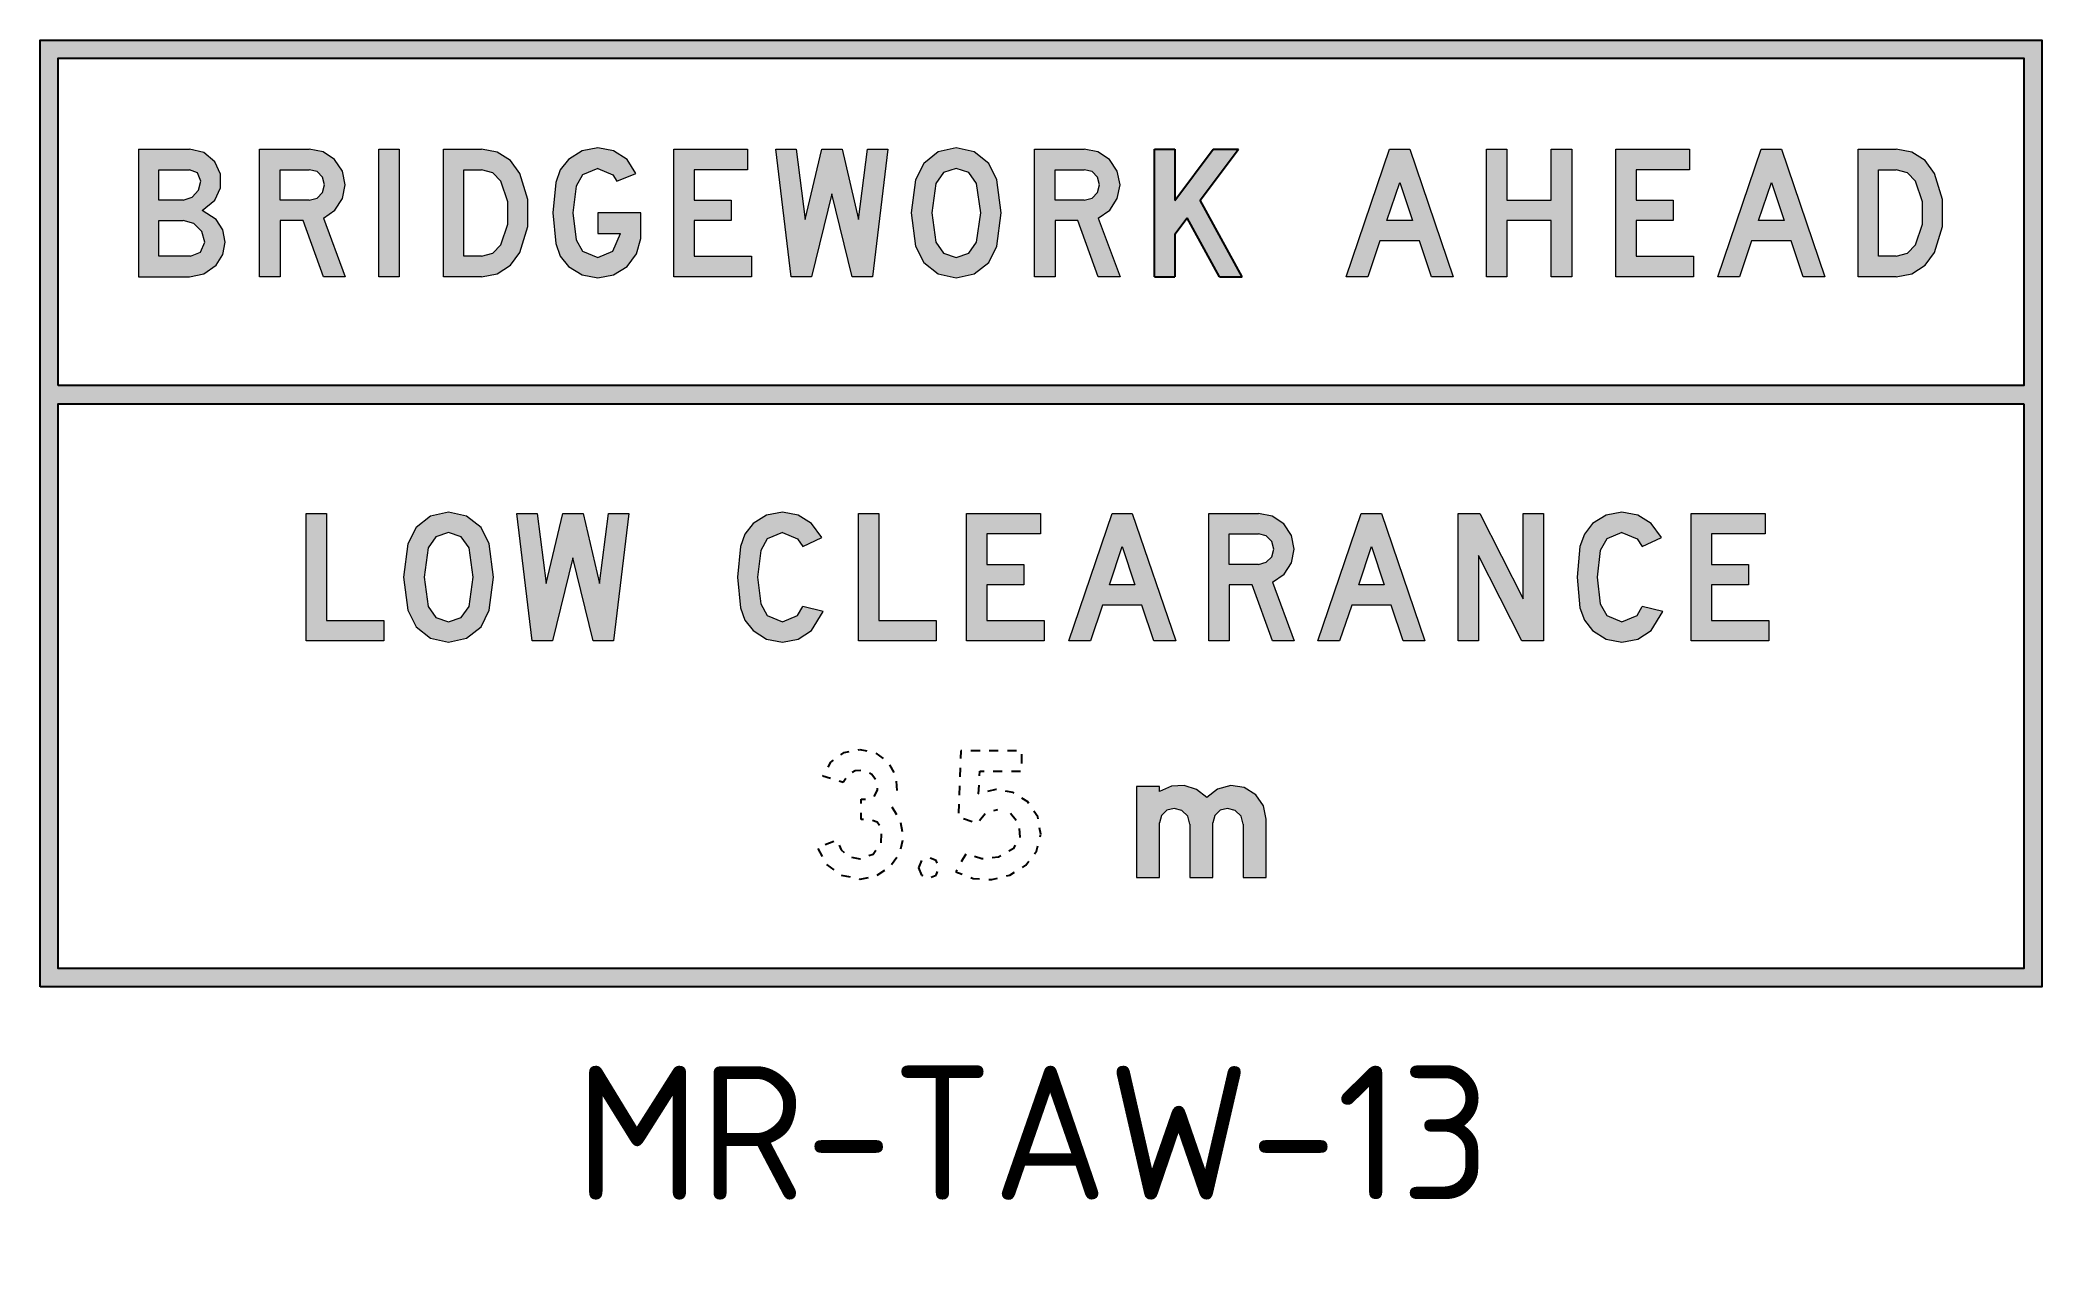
# Model space of a CAD drawing. Extents: x 169.5 to 206.9, y 194.3 to 217.1.
import ezdxf
from ezdxf.enums import TextEntityAlignment as Align

# ---------------------------------------------------------------- set-up
doc = ezdxf.new("R2010")
doc.units = 0
doc.header["$LTSCALE"] = 0.01
doc.layers.add('L18', color=4, linetype='CONTINUOUS')
doc.layers.add('T25', color=1, linetype='CONTINUOUS')
doc.styles.add('iso', font='iso3098b.shx')

msp = doc.modelspace()

# ---------------------------------------------------------------- hatches: boundary and pattern name
at = {"layer": 'L18'}
h = msp.add_hatch(color=256, dxfattribs=at)
h.paths.add_polyline_path([(206.55, 210.289), (206.55, 199.742), (169.83, 199.742), (169.83, 210.289)], flags=16)
h.paths.add_polyline_path([(169.83, 210.63), (169.83, 216.743), (206.55, 216.743), (206.55, 210.63)], flags=16)
h.paths.add_polyline_path([(169.49, 199.402), (169.49, 217.083), (206.89, 217.083), (206.89, 199.402)])
h = msp.add_hatch(color=256, dxfattribs=at)
h.paths.add_polyline_path([(195.128, 213.711), (194.653, 213.711), (194.891, 214.425)], flags=16)
h.paths.add_polyline_path([(193.891, 212.663), (194.7, 215.043), (195.081, 215.043), (195.891, 212.663), (195.486, 212.663), (195.26, 213.33), (194.522, 213.33), (194.296, 212.663)])
h.paths.add_polyline_path([(196.511, 215.043), (196.892, 215.043), (196.892, 214.091), (197.724, 214.091), (197.724, 215.043), (198.105, 215.043), (198.105, 212.663), (197.724, 212.663), (197.724, 213.711), (196.892, 213.711), (196.892, 212.663), (196.511, 212.663)])
h.paths.add_polyline_path([(198.928, 215.043), (200.308, 215.043), (200.308, 214.662), (199.309, 214.662), (199.309, 214.091), (199.998, 214.091), (199.998, 213.711), (199.309, 213.711), (199.309, 213.044), (200.38, 213.044), (200.38, 212.663), (198.928, 212.663)])
h.paths.add_polyline_path([(202.072, 213.711), (201.597, 213.711), (201.835, 214.425)], flags=16)
h.paths.add_polyline_path([(200.835, 212.663), (201.644, 215.043), (202.025, 215.043), (202.835, 212.663), (202.43, 212.663), (202.204, 213.33), (201.466, 213.33), (201.24, 212.663)])
h.paths.add_polyline_path([(175.822, 215.043), (176.202, 215.043), (176.202, 212.663), (175.822, 212.663)])
h.paths.add_polyline_path([(181.329, 215.043), (182.708, 215.043), (182.708, 214.662), (181.71, 214.662), (181.71, 214.091), (182.399, 214.091), (182.399, 213.711), (181.71, 213.711), (181.71, 213.044), (182.78, 213.044), (182.78, 212.663), (181.329, 212.663)])
h.paths.add_polyline_path([(183.236, 215.043), (183.617, 215.043), (183.784, 213.734), (184.093, 215.043), (184.473, 215.043), (184.782, 213.734), (184.949, 215.043), (185.329, 215.043), (185.044, 212.663), (184.663, 212.663), (184.282, 214.211), (183.902, 212.663), (183.521, 212.663)])
h.paths.add_polyline_path([(204.168, 213.044), (203.836, 213.044), (203.836, 214.662), (204.168, 214.662), (204.377, 214.604), (204.525, 214.448), (204.659, 214.059), (204.659, 213.647), (204.525, 213.258), (204.377, 213.102)], flags=16)
h.paths.add_polyline_path([(204.168, 212.663), (203.455, 212.663), (203.455, 215.043), (204.168, 215.043), (204.458, 214.988), (204.708, 214.831), (204.882, 214.59), (205.031, 214.107), (205.031, 213.6), (204.882, 213.116), (204.708, 212.877), (204.458, 212.718)])
h.paths.add_polyline_path([(172.304, 213.044), (171.709, 213.044), (171.709, 213.711), (172.162, 213.711), (172.365, 213.657), (172.512, 213.509), (172.566, 213.306), (172.489, 213.12)], flags=16)
h.paths.add_polyline_path([(172.162, 214.091), (171.709, 214.091), (171.709, 214.662), (172.28, 214.662), (172.432, 214.6), (172.494, 214.448), (172.45, 214.277), (172.33, 214.147)], flags=16)
h.paths.add_polyline_path([(171.329, 215.043), (171.329, 212.663), (172.28, 212.663), (172.552, 212.719), (172.78, 212.877), (172.907, 213.076), (172.951, 213.306), (172.907, 213.537), (172.78, 213.734), (172.518, 213.901), (172.755, 214.091), (172.86, 214.321), (172.86, 214.575), (172.755, 214.806), (172.547, 214.98), (172.28, 215.043)])
h.paths.add_polyline_path([(174.521, 214.091), (173.975, 214.091), (173.975, 214.662), (174.521, 214.662), (174.665, 214.625), (174.77, 214.52), (174.807, 214.376), (174.77, 214.234), (174.665, 214.129)], flags=16)
h.paths.add_polyline_path([(174.784, 213.758), (175.188, 212.663), (174.784, 212.663), (174.403, 213.711), (173.975, 213.711), (173.975, 212.663), (173.593, 212.663), (173.593, 215.043), (174.521, 215.043), (174.777, 214.994), (174.994, 214.849), (175.139, 214.632), (175.188, 214.376), (175.139, 214.122), (174.996, 213.906)])
h.paths.add_polyline_path([(177.74, 213.044), (177.406, 213.044), (177.406, 214.662), (177.74, 214.662), (177.947, 214.604), (178.096, 214.448), (178.229, 214.059), (178.229, 213.647), (178.096, 213.258), (177.947, 213.102)], flags=16)
h.paths.add_polyline_path([(177.74, 212.663), (177.026, 212.663), (177.026, 215.043), (177.74, 215.043), (178.03, 214.988), (178.28, 214.831), (178.452, 214.59), (178.603, 214.107), (178.603, 213.6), (178.452, 213.116), (178.28, 212.877), (178.03, 212.718)])
h.paths.add_polyline_path([(179.908, 215.067), (179.615, 215.012), (179.361, 214.853), (179.209, 214.657), (179.124, 214.425), (179.07, 213.853), (179.124, 213.281), (179.209, 213.049), (179.361, 212.853), (179.615, 212.695), (179.908, 212.639), (180.202, 212.695), (180.456, 212.853), (180.634, 213.092), (180.717, 213.377), (180.717, 213.853), (179.908, 213.853), (179.908, 213.472), (180.337, 213.472), (180.194, 213.139), (179.908, 213.02), (179.623, 213.139), (179.505, 213.353), (179.445, 213.853), (179.505, 214.353), (179.623, 214.567), (179.908, 214.686), (180.194, 214.567), (180.265, 214.448), (180.622, 214.59), (180.456, 214.853), (180.202, 215.012)])
h.paths.add_polyline_path([(186.606, 214.686), (186.369, 214.607), (186.225, 214.401), (186.148, 213.853), (186.225, 213.306), (186.369, 213.101), (186.606, 213.02), (186.844, 213.101), (186.986, 213.306), (187.063, 213.853), (186.986, 214.401), (186.844, 214.607)], flags=16)
h.paths.add_polyline_path([(186.606, 215.067), (186.269, 214.992), (185.999, 214.78), (185.844, 214.472), (185.767, 213.853), (185.844, 213.234), (185.999, 212.927), (186.269, 212.714), (186.606, 212.639), (186.942, 212.714), (187.214, 212.927), (187.367, 213.234), (187.444, 213.853), (187.367, 214.472), (187.214, 214.78), (186.942, 214.992)])
h.paths.add_polyline_path([(188.999, 214.091), (188.452, 214.091), (188.452, 214.662), (188.999, 214.662), (189.143, 214.625), (189.248, 214.52), (189.285, 214.376), (189.248, 214.234), (189.143, 214.129)], flags=16)
h.paths.add_polyline_path([(189.261, 213.758), (189.666, 212.663), (189.261, 212.663), (188.88, 213.711), (188.452, 213.711), (188.452, 212.663), (188.071, 212.663), (188.071, 215.043), (188.999, 215.043), (189.254, 214.994), (189.471, 214.849), (189.616, 214.632), (189.666, 214.376), (189.616, 214.122), (189.474, 213.906)])
h.paths.add_polyline_path([(190.689, 213.459), (190.689, 212.663), (190.308, 212.663), (190.308, 215.042), (190.689, 215.042), (190.689, 214.089), (191.404, 215.042), (191.877, 215.042), (191.163, 214.091), (191.95, 212.663), (191.526, 212.663), (190.919, 213.765)])
h = msp.add_hatch(color=256, dxfattribs=at)
h.paths.add_polyline_path([(200.338, 208.243), (201.718, 208.243), (201.718, 207.861), (200.718, 207.861), (200.718, 207.29), (201.408, 207.29), (201.408, 206.91), (200.718, 206.91), (200.718, 206.243), (201.79, 206.243), (201.79, 205.862), (200.338, 205.862)])
h.paths.add_polyline_path([(195.983, 208.243), (196.388, 208.243), (197.197, 206.648), (197.197, 208.243), (197.576, 208.243), (197.576, 205.862), (197.173, 205.862), (196.364, 207.457), (196.364, 205.862), (195.983, 205.862)])
h.paths.add_polyline_path([(174.459, 208.243), (174.839, 208.243), (174.839, 206.243), (175.91, 206.243), (175.91, 205.862), (174.459, 205.862)])
h.paths.add_polyline_path([(178.398, 208.243), (178.78, 208.243), (178.945, 206.934), (179.255, 208.243), (179.636, 208.243), (179.945, 206.934), (180.112, 208.243), (180.492, 208.243), (180.206, 205.862), (179.826, 205.862), (179.445, 207.41), (179.064, 205.862), (178.684, 205.862)])
h.paths.add_polyline_path([(184.779, 208.243), (185.159, 208.243), (185.159, 206.243), (186.23, 206.243), (186.23, 205.862), (184.779, 205.862)])
h.paths.add_polyline_path([(186.801, 208.243), (188.18, 208.243), (188.18, 207.861), (187.18, 207.861), (187.18, 207.29), (187.871, 207.29), (187.871, 206.91), (187.18, 206.91), (187.18, 206.243), (188.252, 206.243), (188.252, 205.862), (186.801, 205.862)])
h.paths.add_polyline_path([(189.945, 206.91), (189.468, 206.91), (189.707, 207.624)], flags=16)
h.paths.add_polyline_path([(188.708, 205.862), (189.517, 208.243), (189.896, 208.243), (190.706, 205.862), (190.301, 205.862), (190.076, 206.529), (189.337, 206.529), (189.112, 205.862)])
h.paths.add_polyline_path([(194.601, 206.91), (194.126, 206.91), (194.363, 207.624)], flags=16)
h.paths.add_polyline_path([(193.364, 205.862), (194.173, 208.243), (194.554, 208.243), (195.362, 205.862), (194.958, 205.862), (194.732, 206.529), (193.995, 206.529), (193.768, 205.862)])
h.paths.add_polyline_path([(199.043, 208.266), (198.75, 208.211), (198.496, 208.052), (198.343, 207.856), (198.259, 207.624), (198.205, 207.052), (198.259, 206.481), (198.343, 206.249), (198.496, 206.053), (198.75, 205.894), (199.043, 205.839), (199.337, 205.894), (199.591, 206.053), (199.805, 206.41), (199.424, 206.506), (199.329, 206.338), (199.043, 206.22), (198.758, 206.338), (198.638, 206.552), (198.58, 207.052), (198.638, 207.552), (198.758, 207.766), (199.043, 207.885), (199.329, 207.766), (199.424, 207.624), (199.78, 207.79), (199.591, 208.052), (199.337, 208.211)])
h.paths.add_polyline_path([(177.123, 207.885), (176.885, 207.806), (176.742, 207.601), (176.664, 207.052), (176.742, 206.506), (176.885, 206.3), (177.123, 206.22), (177.36, 206.3), (177.504, 206.506), (177.581, 207.052), (177.504, 207.601), (177.36, 207.806)], flags=16)
h.paths.add_polyline_path([(177.123, 208.266), (176.786, 208.192), (176.515, 207.979), (176.362, 207.671), (176.283, 207.052), (176.362, 206.434), (176.515, 206.126), (176.786, 205.913), (177.123, 205.839), (177.458, 205.913), (177.73, 206.126), (177.883, 206.434), (177.962, 207.052), (177.883, 207.671), (177.73, 207.979), (177.458, 208.192)])
h.paths.add_polyline_path([(183.358, 208.266), (183.064, 208.211), (182.812, 208.052), (182.658, 207.856), (182.574, 207.624), (182.52, 207.052), (182.574, 206.481), (182.658, 206.249), (182.812, 206.053), (183.064, 205.894), (183.358, 205.839), (183.652, 205.894), (183.905, 206.053), (184.121, 206.41), (183.739, 206.506), (183.644, 206.338), (183.358, 206.22), (183.072, 206.338), (182.954, 206.552), (182.896, 207.052), (182.954, 207.552), (183.072, 207.766), (183.358, 207.885), (183.644, 207.766), (183.739, 207.624), (184.096, 207.79), (183.905, 208.052), (183.652, 208.211)])
h.paths.add_polyline_path([(192.255, 207.29), (191.707, 207.29), (191.707, 207.861), (192.255, 207.861), (192.397, 207.824), (192.502, 207.719), (192.539, 207.576), (192.502, 207.433), (192.397, 207.329)], flags=16)
h.paths.add_polyline_path([(192.516, 206.957), (192.92, 205.862), (192.516, 205.862), (192.136, 206.91), (191.707, 206.91), (191.707, 205.862), (191.327, 205.862), (191.327, 208.243), (192.255, 208.243), (192.51, 208.193), (192.727, 208.048), (192.871, 207.831), (192.92, 207.576), (192.871, 207.322), (192.73, 207.105)])
h = msp.add_hatch(color=256, dxfattribs=at)
h.paths.add_polyline_path([(191.967, 202.439), (191.967, 201.442), (192.397, 201.442), (192.397, 202.53), (192.347, 202.78), (192.202, 202.989), (191.985, 203.123), (191.734, 203.161), (191.488, 203.095), (191.288, 202.938), (191.097, 203.086), (190.867, 203.158), (190.626, 203.146), (190.404, 203.051), (190.404, 203.142), (189.974, 203.142), (189.974, 201.442), (190.404, 201.442), (190.404, 202.462), (190.44, 202.598), (190.54, 202.698), (190.676, 202.734), (190.824, 202.695), (190.931, 202.587), (190.97, 202.439), (190.97, 201.442), (191.401, 201.442), (191.401, 202.462), (191.437, 202.598), (191.536, 202.698), (191.673, 202.734), (191.82, 202.695), (191.928, 202.587)])
h.paths.add_polyline_path([(190.718, 194.918), (191.653, 194.918), (191.653, 194.281), (190.718, 194.281)], flags=9)

# ---------------------------------------------------------------- linework, layer by layer
for p, q in [((190.308, 212.663), (190.308, 215.042)), ((190.308, 215.042), (190.689, 215.042)), ((190.689, 215.042), (190.689, 214.089)), ((190.689, 214.089), (191.404, 215.042)), ((191.163, 214.091), (191.877, 215.042)), ((191.404, 215.042), (191.877, 215.042)), ((191.95, 212.663), (191.163, 214.091)), ((190.689, 213.459), (190.919, 213.765)), ((191.526, 212.663), (190.919, 213.765)), ((190.689, 213.459), (190.689, 212.663)), ((190.308, 212.663), (190.689, 212.663)), ((191.526, 212.663), (191.95, 212.663))]:
    msp.add_line(p, q, dxfattribs=at)
for points in [[(169.49, 199.402), (169.49, 217.083), (206.89, 217.083), (206.89, 199.402)], [(169.83, 210.63), (169.83, 216.743), (206.55, 216.743), (206.55, 210.63)], [(206.55, 210.289), (206.55, 199.742), (169.83, 199.742), (169.83, 210.289)]]:
    msp.add_lwpolyline(points, close=True, dxfattribs=at)
at = {"layer": 'L18', "lineweight": 0}
for points in [[(179.908, 215.067), (179.615, 215.012), (179.361, 214.853), (179.209, 214.657), (179.124, 214.425), (179.07, 213.853), (179.124, 213.281), (179.209, 213.049), (179.361, 212.853), (179.615, 212.695), (179.908, 212.639), (180.202, 212.695), (180.456, 212.853), (180.634, 213.092), (180.717, 213.377), (180.717, 213.853), (179.908, 213.853), (179.908, 213.472), (180.337, 213.472)], [(180.456, 214.853), (180.202, 215.012), (179.908, 215.067)], [(186.606, 215.067), (186.269, 214.992), (185.999, 214.78), (185.844, 214.472)], [(187.367, 214.472), (187.214, 214.78), (186.942, 214.992), (186.606, 215.067)], [(171.329, 215.043), (172.28, 215.043)], [(171.329, 215.043), (171.329, 212.663), (172.28, 212.663), (172.552, 212.719), (172.78, 212.877), (172.907, 213.076), (172.951, 213.306), (172.907, 213.537), (172.78, 213.734), (172.518, 213.901)], [(172.755, 214.806), (172.547, 214.98), (172.28, 215.043)], [(172.755, 214.091), (172.86, 214.321), (172.86, 214.575), (172.755, 214.806)], [(173.593, 215.043), (174.521, 215.043)], [(174.784, 213.758), (175.188, 212.663), (174.784, 212.663), (174.403, 213.711), (173.975, 213.711), (173.975, 212.663), (173.593, 212.663), (173.593, 215.043)], [(175.188, 214.376), (175.139, 214.632), (174.994, 214.849), (174.777, 214.994), (174.521, 215.043)], [(175.822, 215.043), (176.202, 215.043), (176.202, 212.663), (175.822, 212.663), (175.822, 215.043), (175.822, 215.043)], [(177.026, 215.043), (177.74, 215.043)], [(177.74, 212.663), (177.026, 212.663), (177.026, 215.043)], [(178.452, 214.59), (178.28, 214.831), (178.03, 214.988), (177.74, 215.043)], [(179.908, 214.686), (179.623, 214.567), (179.505, 214.353), (179.445, 213.853), (179.505, 213.353), (179.623, 213.139), (179.908, 213.02), (180.194, 213.139), (180.337, 213.472)], [(179.908, 214.686), (180.194, 214.567), (180.265, 214.448), (180.622, 214.59)], [(180.622, 214.59), (180.456, 214.853)], [(181.329, 215.043), (182.708, 215.043), (182.708, 214.662), (181.71, 214.662), (181.71, 214.091), (182.399, 214.091), (182.399, 213.711), (181.71, 213.711), (181.71, 213.044), (182.78, 213.044), (182.78, 212.663), (181.329, 212.663), (181.329, 215.043), (181.329, 215.043)], [(183.236, 215.043), (183.617, 215.043), (183.784, 213.734), (184.093, 215.043), (184.473, 215.043), (184.782, 213.734), (184.949, 215.043), (185.329, 215.043), (185.044, 212.663), (184.663, 212.663), (184.282, 214.211), (183.902, 212.663), (183.521, 212.663), (183.236, 215.043), (183.236, 215.043)], [(186.606, 214.686), (186.369, 214.607), (186.225, 214.401)], [(186.986, 214.401), (186.844, 214.607), (186.606, 214.686)], [(188.071, 215.043), (188.999, 215.043)], [(189.261, 213.758), (189.666, 212.663), (189.261, 212.663), (188.88, 213.711), (188.452, 213.711), (188.452, 212.663), (188.071, 212.663), (188.071, 215.043)], [(189.666, 214.376), (189.616, 214.632), (189.471, 214.849), (189.254, 214.994), (188.999, 215.043)], [(193.891, 212.663), (194.7, 215.043), (195.081, 215.043), (195.891, 212.663), (195.486, 212.663), (195.26, 213.33), (194.522, 213.33), (194.296, 212.663), (193.891, 212.663), (193.891, 212.663)], [(196.511, 215.043), (196.892, 215.043), (196.892, 214.091), (197.724, 214.091), (197.724, 215.043), (198.105, 215.043), (198.105, 212.663), (197.724, 212.663), (197.724, 213.711), (196.892, 213.711), (196.892, 212.663), (196.511, 212.663), (196.511, 215.043), (196.511, 215.043)], [(198.928, 215.043), (200.308, 215.043), (200.308, 214.662), (199.309, 214.662), (199.309, 214.091), (199.998, 214.091), (199.998, 213.711), (199.309, 213.711), (199.309, 213.044), (200.38, 213.044), (200.38, 212.663), (198.928, 212.663), (198.928, 215.043), (198.928, 215.043)], [(200.835, 212.663), (201.644, 215.043), (202.025, 215.043), (202.835, 212.663), (202.43, 212.663), (202.204, 213.33), (201.466, 213.33), (201.24, 212.663), (200.835, 212.663), (200.835, 212.663)], [(203.455, 215.043), (204.168, 215.043)], [(204.168, 212.663), (203.455, 212.663), (203.455, 215.043)], [(204.882, 214.59), (204.708, 214.831), (204.458, 214.988), (204.168, 215.043)], [(171.709, 214.662), (172.28, 214.662)], [(172.162, 214.091), (171.709, 214.091), (171.709, 214.662)], [(172.162, 214.091), (172.33, 214.147), (172.45, 214.277), (172.494, 214.448)], [(172.494, 214.448), (172.432, 214.6), (172.28, 214.662)], [(173.975, 214.662), (174.521, 214.662)], [(174.521, 214.091), (173.975, 214.091), (173.975, 214.662)], [(174.807, 214.376), (174.77, 214.52), (174.665, 214.625), (174.521, 214.662)], [(174.521, 214.091), (174.665, 214.129), (174.77, 214.234), (174.807, 214.376)], [(174.784, 213.758), (174.996, 213.906), (175.139, 214.122), (175.188, 214.376)], [(177.406, 214.662), (177.74, 214.662)], [(177.74, 213.044), (177.406, 213.044), (177.406, 214.662)], [(178.096, 214.448), (177.947, 214.604), (177.74, 214.662)], [(178.096, 213.258), (178.229, 213.647), (178.229, 214.059), (178.096, 214.448)], [(178.452, 213.116), (178.603, 213.6), (178.603, 214.107), (178.452, 214.59)], [(185.844, 214.472), (185.767, 213.853), (185.844, 213.234)], [(186.225, 214.401), (186.148, 213.853), (186.225, 213.306)], [(186.986, 213.306), (187.063, 213.853), (186.986, 214.401)], [(187.367, 213.234), (187.444, 213.853), (187.367, 214.472)], [(188.452, 214.662), (188.999, 214.662)], [(188.999, 214.091), (188.452, 214.091), (188.452, 214.662)], [(189.285, 214.376), (189.248, 214.52), (189.143, 214.625), (188.999, 214.662)], [(188.999, 214.091), (189.143, 214.129), (189.248, 214.234), (189.285, 214.376)], [(189.261, 213.758), (189.474, 213.906), (189.616, 214.122), (189.666, 214.376)], [(195.128, 213.711), (194.653, 213.711), (194.891, 214.425), (195.128, 213.711), (195.128, 213.711)], [(202.072, 213.711), (201.597, 213.711), (201.835, 214.425), (202.072, 213.711), (202.072, 213.711)], [(203.836, 214.662), (204.168, 214.662)], [(204.168, 213.044), (203.836, 213.044), (203.836, 214.662)], [(204.525, 214.448), (204.377, 214.604), (204.168, 214.662)], [(204.525, 213.258), (204.659, 213.647), (204.659, 214.059), (204.525, 214.448)], [(204.882, 213.116), (205.031, 213.6), (205.031, 214.107), (204.882, 214.59)], [(172.518, 213.901), (172.755, 214.091)], [(171.709, 213.711), (172.162, 213.711)], [(172.304, 213.044), (171.709, 213.044), (171.709, 213.711)], [(172.566, 213.306), (172.512, 213.509), (172.365, 213.657), (172.162, 213.711)], [(172.304, 213.044), (172.489, 213.12), (172.566, 213.306)], [(177.74, 213.044), (177.947, 213.102), (178.096, 213.258)], [(185.844, 213.234), (185.999, 212.927), (186.269, 212.714), (186.606, 212.639)], [(186.225, 213.306), (186.369, 213.101), (186.606, 213.02)], [(186.606, 213.02), (186.844, 213.101), (186.986, 213.306)], [(186.606, 212.639), (186.942, 212.714), (187.214, 212.927), (187.367, 213.234)], [(204.168, 213.044), (204.377, 213.102), (204.525, 213.258)], [(177.74, 212.663), (178.03, 212.718), (178.28, 212.877), (178.452, 213.116)], [(204.168, 212.663), (204.458, 212.718), (204.708, 212.877), (204.882, 213.116)], [(174.459, 208.243), (174.839, 208.243), (174.839, 206.243), (175.91, 206.243), (175.91, 205.862), (174.459, 205.862), (174.459, 208.243), (174.459, 208.243)], [(177.123, 208.266), (176.786, 208.192), (176.515, 207.979), (176.362, 207.671)], [(177.883, 207.671), (177.73, 207.979), (177.458, 208.192), (177.123, 208.266)], [(178.398, 208.243), (178.78, 208.243), (178.945, 206.934), (179.255, 208.243), (179.636, 208.243), (179.945, 206.934), (180.112, 208.243), (180.492, 208.243), (180.206, 205.862), (179.826, 205.862), (179.445, 207.41), (179.064, 205.862), (178.684, 205.862), (178.398, 208.243), (178.398, 208.243)], [(183.358, 208.266), (183.064, 208.211), (182.812, 208.052), (182.658, 207.856), (182.574, 207.624), (182.52, 207.052), (182.574, 206.481), (182.658, 206.249), (182.812, 206.053), (183.064, 205.894), (183.358, 205.839), (183.652, 205.894), (183.905, 206.053), (184.121, 206.41), (183.739, 206.506)], [(183.905, 208.052), (183.652, 208.211), (183.358, 208.266)], [(184.096, 207.79), (183.905, 208.052)], [(184.779, 208.243), (185.159, 208.243), (185.159, 206.243), (186.23, 206.243), (186.23, 205.862), (184.779, 205.862), (184.779, 208.243), (184.779, 208.243)], [(186.801, 208.243), (188.18, 208.243), (188.18, 207.861), (187.18, 207.861), (187.18, 207.29), (187.871, 207.29), (187.871, 206.91), (187.18, 206.91), (187.18, 206.243), (188.252, 206.243), (188.252, 205.862), (186.801, 205.862), (186.801, 208.243), (186.801, 208.243)], [(188.708, 205.862), (189.517, 208.243), (189.896, 208.243), (190.706, 205.862), (190.301, 205.862), (190.076, 206.529), (189.337, 206.529), (189.112, 205.862), (188.708, 205.862), (188.708, 205.862)], [(191.327, 208.243), (192.255, 208.243)], [(192.516, 206.957), (192.92, 205.862), (192.516, 205.862), (192.136, 206.91), (191.707, 206.91), (191.707, 205.862), (191.327, 205.862), (191.327, 208.243)], [(192.92, 207.576), (192.871, 207.831), (192.727, 208.048), (192.51, 208.193), (192.255, 208.243)], [(193.364, 205.862), (194.173, 208.243), (194.554, 208.243), (195.362, 205.862), (194.958, 205.862), (194.732, 206.529), (193.995, 206.529), (193.768, 205.862), (193.364, 205.862), (193.364, 205.862)], [(195.983, 208.243), (196.388, 208.243), (197.197, 206.648), (197.197, 208.243), (197.576, 208.243), (197.576, 205.862), (197.173, 205.862), (196.364, 207.457), (196.364, 205.862), (195.983, 205.862), (195.983, 208.243), (195.983, 208.243)], [(199.043, 208.266), (198.75, 208.211), (198.496, 208.052), (198.343, 207.856), (198.259, 207.624), (198.205, 207.052), (198.259, 206.481), (198.343, 206.249), (198.496, 206.053), (198.75, 205.894), (199.043, 205.839), (199.337, 205.894), (199.591, 206.053), (199.805, 206.41), (199.424, 206.506)], [(199.591, 208.052), (199.337, 208.211), (199.043, 208.266)], [(199.78, 207.79), (199.591, 208.052)], [(200.338, 208.243), (201.718, 208.243), (201.718, 207.861), (200.718, 207.861), (200.718, 207.29), (201.408, 207.29), (201.408, 206.91), (200.718, 206.91), (200.718, 206.243), (201.79, 206.243), (201.79, 205.862), (200.338, 205.862), (200.338, 208.243), (200.338, 208.243)], [(176.362, 207.671), (176.283, 207.052), (176.362, 206.434)], [(176.742, 207.601), (176.664, 207.052), (176.742, 206.506)], [(177.123, 207.885), (176.885, 207.806), (176.742, 207.601)], [(177.504, 207.601), (177.36, 207.806), (177.123, 207.885)], [(177.504, 206.506), (177.581, 207.052), (177.504, 207.601)], [(177.883, 206.434), (177.962, 207.052), (177.883, 207.671)], [(183.358, 207.885), (183.072, 207.766), (182.954, 207.552), (182.896, 207.052), (182.954, 206.552), (183.072, 206.338), (183.358, 206.22), (183.644, 206.338), (183.739, 206.506)], [(183.358, 207.885), (183.644, 207.766), (183.739, 207.624), (184.096, 207.79)], [(189.945, 206.91), (189.468, 206.91), (189.707, 207.624), (189.945, 206.91), (189.945, 206.91)], [(191.707, 207.861), (192.255, 207.861)], [(192.255, 207.29), (191.707, 207.29), (191.707, 207.861)], [(192.539, 207.576), (192.502, 207.719), (192.397, 207.824), (192.255, 207.861)], [(192.255, 207.29), (192.397, 207.329), (192.502, 207.433), (192.539, 207.576)], [(192.516, 206.957), (192.73, 207.105), (192.871, 207.322), (192.92, 207.576)], [(194.601, 206.91), (194.126, 206.91), (194.363, 207.624), (194.601, 206.91), (194.601, 206.91)], [(199.043, 207.885), (198.758, 207.766), (198.638, 207.552), (198.58, 207.052), (198.638, 206.552), (198.758, 206.338), (199.043, 206.22), (199.329, 206.338), (199.424, 206.506)], [(199.043, 207.885), (199.329, 207.766), (199.424, 207.624), (199.78, 207.79)], [(176.742, 206.506), (176.885, 206.3), (177.123, 206.22)], [(177.123, 206.22), (177.36, 206.3), (177.504, 206.506)], [(176.362, 206.434), (176.515, 206.126), (176.786, 205.913), (177.123, 205.839)], [(177.123, 205.839), (177.458, 205.913), (177.73, 206.126), (177.883, 206.434)], [(191.967, 202.439), (191.967, 201.442), (192.397, 201.442), (192.397, 202.53), (192.347, 202.78), (192.202, 202.989), (191.985, 203.123), (191.734, 203.161), (191.488, 203.095), (191.288, 202.938), (191.097, 203.086), (190.867, 203.158), (190.626, 203.146), (190.404, 203.051), (190.404, 203.142), (189.974, 203.142), (189.974, 201.442)], [(190.676, 202.734), (190.54, 202.698), (190.44, 202.598), (190.404, 202.462)], [(190.97, 202.439), (190.931, 202.587), (190.824, 202.695), (190.676, 202.734)], [(191.673, 202.734), (191.536, 202.698), (191.437, 202.598), (191.401, 202.462)], [(191.967, 202.439), (191.928, 202.587), (191.82, 202.695), (191.673, 202.734)], [(189.974, 201.442), (190.404, 201.442), (190.404, 202.462)], [(190.97, 202.439), (190.97, 201.442), (191.401, 201.442), (191.401, 202.462)]]:
    msp.add_lwpolyline(points, dxfattribs=at)
at = {"layer": 'L18'}
for points in [[(184.773, 203.828), (184.806, 203.835)], [(184.806, 203.835), (184.939, 203.806)], [(184.211, 203.503), (184.266, 203.597)], [(184.266, 203.597), (184.315, 203.633)], [(184.452, 203.733), (184.51, 203.776)], [(184.51, 203.776), (184.606, 203.795)], [(185.104, 203.767), (185.241, 203.666)], [(185.36, 203.549), (185.442, 203.401)], [(186.679, 203.492), (186.673, 203.322)], [(186.692, 203.811), (186.686, 203.662)], [(186.712, 203.811), (186.692, 203.811)], [(187.052, 203.811), (186.882, 203.811)], [(187.392, 203.811), (187.222, 203.811)], [(187.732, 203.811), (187.562, 203.811)], [(187.834, 203.573), (187.834, 203.743)], [(184.115, 203.335), (184.127, 203.355)], [(184.255, 203.291), (184.115, 203.335)], [(184.496, 203.216), (184.418, 203.241)], [(184.542, 203.291), (184.496, 203.216)], [(184.721, 203.436), (184.664, 203.402)], [(184.825, 203.439), (184.721, 203.436)], [(185.028, 203.368), (184.983, 203.391)], [(185.096, 203.27), (185.028, 203.368)], [(185.138, 203.074), (185.134, 203.109)], [(185.485, 203.24), (185.499, 203.07)], [(186.666, 203.152), (186.659, 202.982)], [(187.025, 203.002), (187.034, 203.169)], [(187.043, 203.339), (187.048, 203.43)], [(187.048, 203.43), (187.126, 203.43)], [(187.344, 203.085), (187.192, 203.046)], [(187.296, 203.43), (187.466, 203.43)], [(187.357, 203.083), (187.344, 203.085)], [(187.636, 203.43), (187.806, 203.43)], [(184.829, 202.822), (184.829, 202.907)], [(184.829, 202.907), (184.914, 202.907)], [(185.075, 202.955), (185.138, 203.074)], [(185.401, 202.765), (185.489, 202.62)], [(186.653, 202.813), (186.646, 202.643)], [(187.027, 203.003), (187.025, 203.002)], [(187.31, 202.691), (187.386, 202.715)], [(187.669, 203.031), (187.525, 203.055)], [(187.689, 203.019), (187.669, 203.031)], [(187.947, 202.853), (187.832, 202.927)], [(187.965, 202.825), (187.947, 202.853)], [(184.829, 202.526), (184.829, 202.652)], [(184.873, 202.526), (184.829, 202.526)], [(185.129, 202.476), (185.04, 202.509)], [(185.172, 202.415), (185.129, 202.476)], [(185.567, 202.471), (185.595, 202.303)], [(186.74, 202.542), (186.901, 202.489)], [(187.042, 202.506), (187.15, 202.637)], [(187.62, 202.645), (187.726, 202.512)], [(187.783, 202.36), (187.795, 202.196)], [(188.129, 202.577), (188.059, 202.683)], [(188.136, 202.535), (188.129, 202.577)], [(188.184, 202.251), (188.165, 202.367)], [(184.11, 201.835), (184.03, 201.985)], [(184.16, 202.059), (184.318, 202.122)], [(184.417, 202.048), (184.454, 201.958)], [(185.202, 202.088), (185.207, 202.095)], [(185.207, 202.095), (185.209, 202.257)], [(185.6, 202.136), (185.563, 201.97)], [(187.667, 201.979), (187.586, 201.932)], [(187.706, 202.045), (187.667, 201.979)], [(187.795, 202.196), (187.792, 202.191)], [(188.106, 201.931), (188.131, 202.035)], [(188.172, 202.201), (188.184, 202.251)], [(184.328, 201.584), (184.192, 201.687)], [(184.454, 201.958), (184.51, 201.912)], [(184.65, 201.821), (184.806, 201.788)], [(184.806, 201.788), (184.816, 201.792)], [(184.975, 201.851), (185.054, 201.88)], [(185.054, 201.88), (185.104, 201.95)], [(185.494, 201.818), (185.398, 201.678)], [(185.96, 201.757), (185.903, 201.622)], [(185.903, 201.622), (185.96, 201.488)], [(185.903, 201.622), (185.903, 201.622)], [(186.229, 201.757), (186.117, 201.803)], [(186.248, 201.712), (186.229, 201.757)], [(186.785, 201.88), (186.7, 201.732)], [(187.085, 201.788), (186.945, 201.833)], [(187.107, 201.791), (187.085, 201.788)], [(187.396, 201.822), (187.276, 201.809)], [(187.439, 201.847), (187.396, 201.822)], [(187.842, 201.632), (187.904, 201.67)], [(187.904, 201.67), (187.964, 201.747)], [(188.068, 201.882), (188.106, 201.931)], [(184.63, 201.446), (184.464, 201.482)], [(184.806, 201.408), (184.796, 201.41)], [(184.963, 201.438), (184.806, 201.408)], [(185.269, 201.571), (185.126, 201.478)], [(185.96, 201.488), (185.983, 201.478)], [(186.139, 201.45), (186.229, 201.488)], [(186.229, 201.488), (186.257, 201.555)], [(186.616, 201.585), (186.597, 201.551)], [(186.597, 201.551), (186.719, 201.504)], [(186.877, 201.442), (186.921, 201.425)], [(186.921, 201.425), (187.044, 201.418)], [(187.214, 201.407), (187.269, 201.403)], [(187.269, 201.403), (187.38, 201.431)], [(187.545, 201.472), (187.607, 201.488)], [(187.607, 201.488), (187.697, 201.543)]]:
    msp.add_lwpolyline(points, dxfattribs=at)

# ---------------------------------------------------------------- texts
at = {"layer": 'T25', "style": 'iso'}
msp.add_text('MR-TAW-13', height=2.5, dxfattribs=at).set_placement((188.038, 195.427), align=Align.CENTER)

doc.saveas('drawing.dxf')
